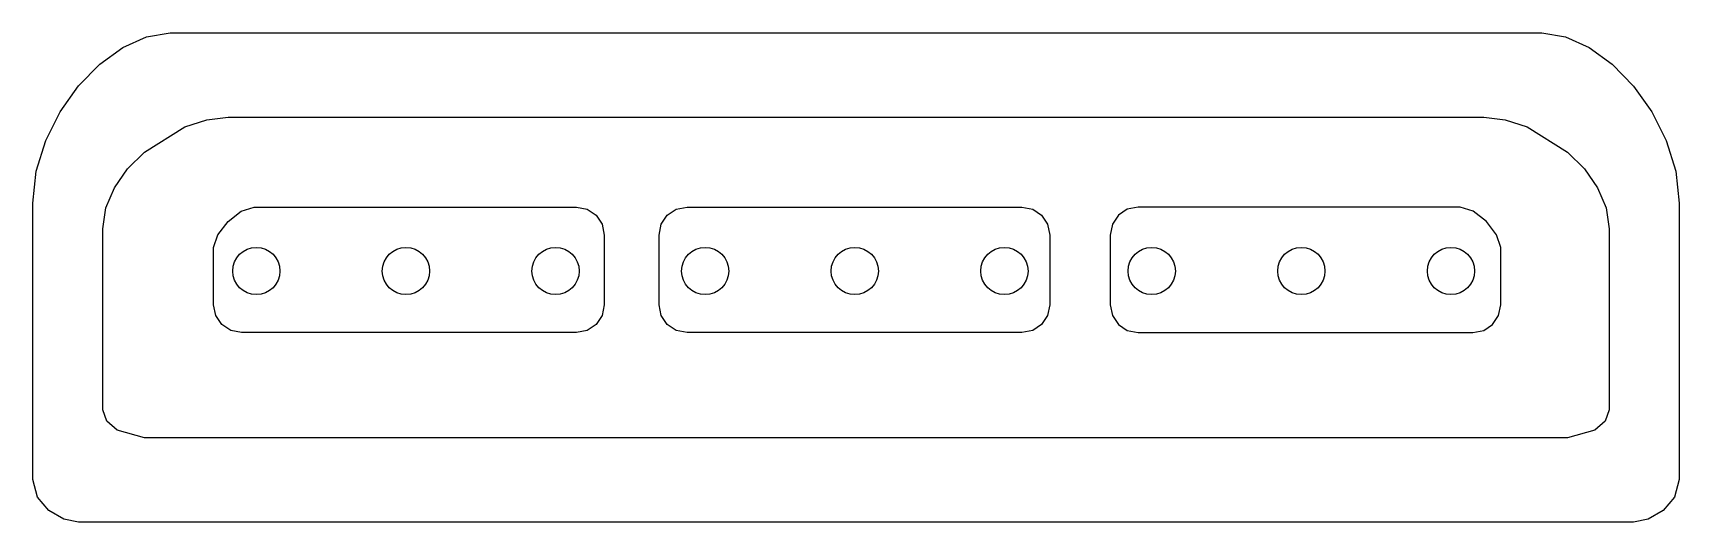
# Model space of a CAD drawing. Extents: x 0.1 to 44.6, y 0.1 to 13.4.
import ezdxf

# ---------------------------------------------------------------- set-up
doc = ezdxf.new("R2010")
doc.units = 0
for name, color, linetype in [('plug_inside', 7, 'CONTINUOUS'), ('plug_outside', 7, 'CONTINUOUS'), ('shell_inside', 7, 'CONTINUOUS'), ('shell_outside', 7, 'CONTINUOUS')]:
    doc.layers.add(name, color=color, linetype=linetype)

msp = doc.modelspace()

# ---------------------------------------------------------------- linework, layer by layer
at = {"layer": 'plug_inside', "color": 7}
for points in [[(6.812337, 6.929527), (6.799376, 6.800955), (6.762203, 6.681203), (6.703383, 6.572836), (6.625482, 6.478419), (6.531065, 6.400518), (6.422698, 6.341698), (6.302946, 6.304525), (6.174374, 6.291564), (6.045802, 6.304525), (5.926049, 6.341698), (5.817682, 6.400518), (5.723265, 6.478419), (5.645364, 6.572836), (5.586545, 6.681203), (5.549372, 6.800955), (5.536411, 6.929527), (5.549372, 7.058099), (5.586545, 7.177851), (5.645364, 7.286218), (5.723265, 7.380635), (5.817682, 7.458536), (5.926049, 7.517356), (6.045802, 7.554529), (6.174374, 7.56749), (6.302946, 7.554529), (6.422698, 7.517356), (6.531065, 7.458536), (6.625482, 7.380635), (6.703383, 7.286218), (6.762203, 7.177851), (6.799376, 7.058099), (6.812337, 6.929527), (6.812337, 6.929527)], [(10.852772, 6.929527), (10.839811, 6.800955), (10.802637, 6.681203), (10.743817, 6.572836), (10.665916, 6.478419), (10.571499, 6.400518), (10.463132, 6.341698), (10.34338, 6.304525), (10.214808, 6.291564), (10.086236, 6.304525), (9.966484, 6.341698), (9.858117, 6.400518), (9.7637, 6.478419), (9.685799, 6.572836), (9.626979, 6.681203), (9.589806, 6.800955), (9.576845, 6.929527), (9.589806, 7.058099), (9.626979, 7.177851), (9.685799, 7.286218), (9.7637, 7.380635), (9.858117, 7.458536), (9.966484, 7.517356), (10.086236, 7.554529), (10.214808, 7.56749), (10.34338, 7.554529), (10.463132, 7.517356), (10.571499, 7.458536), (10.665916, 7.380635), (10.743817, 7.286218), (10.802637, 7.177851), (10.839811, 7.058099), (10.852772, 6.929527), (10.852772, 6.929527)], [(14.893206, 6.929527), (14.880245, 6.800955), (14.843072, 6.681203), (14.784252, 6.572836), (14.706351, 6.478419), (14.611934, 6.400518), (14.503567, 6.341698), (14.383814, 6.304525), (14.255243, 6.291564), (14.126671, 6.304525), (14.006918, 6.341698), (13.898551, 6.400518), (13.804134, 6.478419), (13.726233, 6.572836), (13.667414, 6.681203), (13.630241, 6.800955), (13.61728, 6.929527), (13.630241, 7.058099), (13.667414, 7.177851), (13.726233, 7.286218), (13.804134, 7.380635), (13.898551, 7.458536), (14.006918, 7.517356), (14.126671, 7.554529), (14.255243, 7.56749), (14.383814, 7.554529), (14.503567, 7.517356), (14.611934, 7.458536), (14.706351, 7.380635), (14.784252, 7.286218), (14.843072, 7.177851), (14.880245, 7.058099), (14.893206, 6.929527), (14.893206, 6.929527)], [(18.933641, 6.929527), (18.92068, 6.800955), (18.883506, 6.681203), (18.824687, 6.572836), (18.746785, 6.478419), (18.652369, 6.400518), (18.544001, 6.341698), (18.424249, 6.304525), (18.295678, 6.291564), (18.167105, 6.304525), (18.047353, 6.341698), (17.938986, 6.400518), (17.844569, 6.478419), (17.766668, 6.572836), (17.707848, 6.681203), (17.670675, 6.800955), (17.657714, 6.929527), (17.670675, 7.058099), (17.707848, 7.177851), (17.766668, 7.286218), (17.844569, 7.380635), (17.938986, 7.458536), (18.047353, 7.517356), (18.167105, 7.554529), (18.295678, 7.56749), (18.424249, 7.554529), (18.544001, 7.517356), (18.652369, 7.458536), (18.746785, 7.380635), (18.824687, 7.286218), (18.883506, 7.177851), (18.92068, 7.058099), (18.933641, 6.929527), (18.933641, 6.929527)], [(22.974075, 6.929527), (22.961114, 6.800955), (22.923941, 6.681203), (22.865121, 6.572836), (22.78722, 6.478419), (22.692803, 6.400518), (22.584436, 6.341698), (22.464684, 6.304525), (22.336112, 6.291564), (22.20754, 6.304525), (22.087787, 6.341698), (21.97942, 6.400518), (21.885003, 6.478419), (21.807102, 6.572836), (21.748283, 6.681203), (21.71111, 6.800955), (21.698149, 6.929527), (21.71111, 7.058099), (21.748283, 7.177851), (21.807102, 7.286218), (21.885003, 7.380635), (21.97942, 7.458536), (22.087787, 7.517356), (22.20754, 7.554529), (22.336112, 7.56749), (22.464684, 7.554529), (22.584436, 7.517356), (22.692803, 7.458536), (22.78722, 7.380635), (22.865121, 7.286218), (22.923941, 7.177851), (22.961114, 7.058099), (22.974075, 6.929527), (22.974075, 6.929527)], [(27.01451, 6.929527), (27.001549, 6.800955), (26.964375, 6.681203), (26.905555, 6.572836), (26.827654, 6.478419), (26.733237, 6.400518), (26.62487, 6.341698), (26.505118, 6.304525), (26.376546, 6.291564), (26.247974, 6.304525), (26.128222, 6.341698), (26.019855, 6.400518), (25.925438, 6.478419), (25.847537, 6.572836), (25.788717, 6.681203), (25.751544, 6.800955), (25.738583, 6.929527), (25.751544, 7.058099), (25.788717, 7.177851), (25.847537, 7.286218), (25.925438, 7.380635), (26.019855, 7.458536), (26.128222, 7.517356), (26.247974, 7.554529), (26.376546, 7.56749), (26.505118, 7.554529), (26.62487, 7.517356), (26.733237, 7.458536), (26.827654, 7.380635), (26.905555, 7.286218), (26.964375, 7.177851), (27.001549, 7.058099), (27.01451, 6.929527), (27.01451, 6.929527)], [(30.994186, 6.929527), (30.981225, 6.800955), (30.944051, 6.681203), (30.885231, 6.572836), (30.80733, 6.478419), (30.712913, 6.400518), (30.604546, 6.341698), (30.484794, 6.304525), (30.356222, 6.291564), (30.22765, 6.304525), (30.107898, 6.341698), (29.999531, 6.400518), (29.905114, 6.478419), (29.827213, 6.572836), (29.768393, 6.681203), (29.73122, 6.800955), (29.718259, 6.929527), (29.73122, 7.058099), (29.768393, 7.177851), (29.827213, 7.286218), (29.905114, 7.380635), (29.999531, 7.458536), (30.107898, 7.517356), (30.22765, 7.554529), (30.356222, 7.56749), (30.484794, 7.554529), (30.604546, 7.517356), (30.712913, 7.458536), (30.80733, 7.380635), (30.885231, 7.286218), (30.944051, 7.177851), (30.981225, 7.058099), (30.994186, 6.929527), (30.994186, 6.929527)], [(35.03462, 6.929527), (35.021659, 6.800955), (34.984486, 6.681203), (34.925666, 6.572836), (34.847765, 6.478419), (34.753348, 6.400518), (34.644981, 6.341698), (34.525228, 6.304525), (34.396657, 6.291564), (34.268085, 6.304525), (34.148332, 6.341698), (34.039965, 6.400518), (33.945548, 6.478419), (33.867647, 6.572836), (33.808828, 6.681203), (33.771655, 6.800955), (33.758694, 6.929527), (33.771655, 7.058099), (33.808828, 7.177851), (33.867647, 7.286218), (33.945548, 7.380635), (34.039965, 7.458536), (34.148332, 7.517356), (34.268085, 7.554529), (34.396657, 7.56749), (34.525228, 7.554529), (34.644981, 7.517356), (34.753348, 7.458536), (34.847765, 7.380635), (34.925666, 7.286218), (34.984486, 7.177851), (35.021659, 7.058099), (35.03462, 6.929527), (35.03462, 6.929527)], [(39.075055, 6.929527), (39.062093, 6.800955), (39.02492, 6.681203), (38.9661, 6.572836), (38.888199, 6.478419), (38.793782, 6.400518), (38.685415, 6.341698), (38.565663, 6.304525), (38.437091, 6.291564), (38.308519, 6.304525), (38.188767, 6.341698), (38.080399, 6.400518), (37.985983, 6.478419), (37.908082, 6.572836), (37.849262, 6.681203), (37.812089, 6.800955), (37.799128, 6.929527), (37.812089, 7.058099), (37.849262, 7.177851), (37.908082, 7.286218), (37.985983, 7.380635), (38.080399, 7.458536), (38.188767, 7.517356), (38.308519, 7.554529), (38.437091, 7.56749), (38.565663, 7.554529), (38.685415, 7.517356), (38.793782, 7.458536), (38.888199, 7.380635), (38.9661, 7.286218), (39.02492, 7.177851), (39.062093, 7.058099), (39.075055, 6.929527), (39.075055, 6.929527)]]:
    msp.add_lwpolyline(points, dxfattribs=at)
at = {"layer": 'plug_outside', "color": 7}
for points in [[(6.115912, 8.656066), (14.817665, 8.656066), (15.111506, 8.597036), (15.350954, 8.435862), (15.512133, 8.196413), (15.571165, 7.902561), (15.571165, 6.018812), (15.512133, 5.724976), (15.350954, 5.485535), (15.111506, 5.324364), (14.817665, 5.265335), (5.775665, 5.265335), (5.481823, 5.324364), (5.242375, 5.485535), (5.081197, 5.724976), (5.022164, 6.018812), (5.022164, 7.562313), (5.13436, 7.90933), (5.412498, 8.265738), (5.768907, 8.543873), (6.115912, 8.656066), (6.115912, 8.656066)], [(17.80583, 8.656066), (26.847829, 8.656066), (27.141671, 8.597036), (27.38112, 8.435862), (27.542298, 8.196413), (27.60133, 7.902561), (27.60133, 6.018812), (27.542298, 5.724976), (27.38112, 5.485535), (27.141671, 5.324364), (26.847829, 5.265335), (17.80583, 5.265335), (17.511989, 5.324364), (17.272541, 5.485535), (17.111362, 5.724976), (17.05233, 6.018812), (17.05233, 7.902561), (17.111362, 8.196413), (17.272541, 8.435862), (17.511989, 8.597036), (17.80583, 8.656066), (17.80583, 8.656066)], [(38.689644, 8.656066), (29.987892, 8.656066), (29.69405, 8.597036), (29.454602, 8.435862), (29.293424, 8.196413), (29.234392, 7.902561), (29.234392, 6.018812), (29.293424, 5.724976), (29.454602, 5.485535), (29.69405, 5.324364), (29.987892, 5.265335), (39.029891, 5.265335), (39.323734, 5.324364), (39.563183, 5.485535), (39.724361, 5.724976), (39.783393, 6.018812), (39.783393, 7.562313), (39.671198, 7.90933), (39.393059, 8.265738), (39.03665, 8.543873), (38.689644, 8.656066), (38.689644, 8.656066)]]:
    msp.add_lwpolyline(points, dxfattribs=at)
at = {"layer": 'shell_inside', "color": 7}
msp.add_lwpolyline([(3.155111, 2.421438), (2.420187, 2.628392), (2.137788, 2.866184), (2.024861, 3.174943), (2.024861, 8.072684), (2.108533, 8.636369), (2.342009, 9.181597), (2.698985, 9.690894), (3.153152, 10.146781), (4.247837, 10.828421), (4.835741, 11.019221), (5.415611, 11.086705), (39.323112, 11.086705), (39.902981, 11.019007), (40.490885, 10.827687), (41.585569, 10.144823), (42.039736, 9.688599), (42.396711, 9.179395), (42.630188, 8.63487), (42.713859, 8.072684), (42.713859, 3.174943), (42.600932, 2.866184), (42.318534, 2.628392), (41.58361, 2.421438), (3.155111, 2.421438), (3.155111, 2.421438)], dxfattribs=at)
at = {"layer": 'shell_outside', "color": 7}
msp.add_lwpolyline([(1.376014, 0.141111), (0.974349, 0.223625), (0.573041, 0.456988), (0.264494, 0.819934), (0.141111, 1.291195), (0.141111, 8.766697), (0.23253, 9.62706), (0.487625, 10.459252), (0.877654, 11.236597), (1.373874, 11.932422), (1.947543, 12.520053), (2.569918, 12.972814), (3.212258, 13.264032), (3.84582, 13.367032), (40.892902, 13.367032), (41.526464, 13.263704), (42.168803, 12.971691), (42.791178, 12.517947), (43.364847, 11.929427), (43.861066, 11.233087), (44.251094, 10.455882), (44.506189, 9.624767), (44.597608, 8.766697), (44.597608, 1.291195), (44.474225, 0.819934), (44.165678, 0.456988), (43.764372, 0.223625), (43.362708, 0.141111), (1.376014, 0.141111), (1.376014, 0.141111)], dxfattribs=at)

doc.saveas('drawing.dxf')
